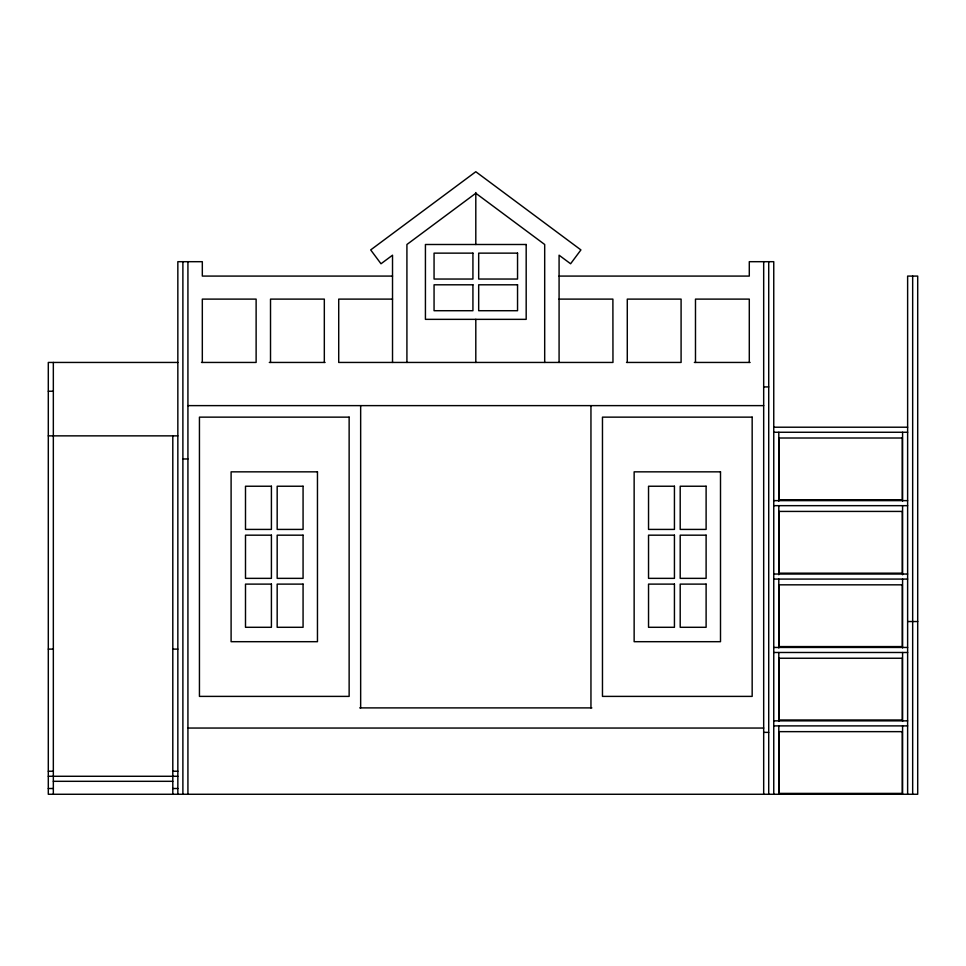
<?xml version="1.0" encoding="UTF-8"?>
<svg xmlns="http://www.w3.org/2000/svg" width="966" height="966" viewBox="0 0 966 966"><rect width="100%" height="100%" fill="white"/><g stroke="black" fill="none" stroke-linecap="round" stroke-linejoin="round"><path stroke-width="1.45" d="M392.522 276.083L202.317 276.083L202.317 261.689L177.841 261.689L177.841 794.269M559.085 276.083L749.29 276.083L749.29 261.689L773.754 261.689L773.754 794.269M392.522 299.11L338.716 299.11L338.716 362.443L612.963 362.443L612.891 299.11L559.085 299.11M177.841 362.443L48.3 362.443L48.3 794.269L917.7 794.269L917.7 276.083L907.629 276.083L907.629 794.269M201.483 362.443L256.123 362.443L256.123 299.11L202.317 299.11L202.317 362.443M269.309 362.443L325.083 362.443M626.523 362.443L681.09 362.443L681.09 299.11L627.284 299.11L627.284 362.443M694.349 362.443L750.123 362.443M763.683 386.919L768.719 386.919M48.3 391.23L53.335 391.23M187.923 405.623L763.683 405.623M773.754 427.214L907.629 427.214M773.754 432.261L907.629 432.261M48.3 435.859L177.841 435.859M182.888 458.971L187.923 458.971M773.754 500.63L907.629 500.63M773.754 505.665L907.629 505.665M773.754 574.033L907.629 574.033M773.754 579.081L907.629 579.081M907.629 621.536L917.7 621.536M773.754 647.449L907.629 647.449M48.3 649.116L53.335 649.116M172.805 649.116L177.841 649.116M773.754 652.485L907.629 652.485M359.75 707.897L591.856 707.897M773.754 720.853L907.629 720.853M773.754 725.889L907.629 725.889M187.923 728.05L763.683 728.05M763.683 732.373L768.719 732.373M48.3 771.23L53.335 771.23M172.805 771.23L177.841 771.23M48.3 776.278L177.841 776.278M53.335 781.313L172.805 781.313M48.3 788.51L53.335 788.51M172.805 788.51L177.841 788.51M912.665 276.083L912.665 794.269M902.582 432.261L902.582 501.173M902.582 505.665L902.582 574.758M902.582 579.081L902.582 647.993M902.582 652.485L902.582 721.397M902.582 725.889L902.582 794.269M778.801 432.261L778.801 501.173M778.801 505.665L778.801 574.758M778.801 579.081L778.801 647.993M778.801 652.485L778.801 721.397M778.801 725.889L778.801 794.269M768.719 261.689L768.719 794.269M763.683 261.689L763.683 794.269M749.29 362.443L749.29 299.11L695.484 299.11L695.484 362.443M590.951 405.623L590.951 707.897M559.085 362.443L559.085 255.205L570.604 263.766L580.916 249.916L475.803 171.731L370.69 249.916L381.002 263.766L392.522 255.205L392.522 362.443M544.691 362.443L544.691 244.495L475.803 193.26L406.915 244.495L406.915 362.443M475.803 192.524L475.803 244.495M475.803 319.348L475.803 362.491M360.656 405.623L360.656 707.897M324.322 362.443L324.322 299.11L270.516 299.11L270.516 362.443M187.923 261.689L187.923 794.269M182.888 261.689L182.888 794.269M172.805 435.859L172.805 794.269M53.335 362.443L53.335 794.269M526.18 244.495L425.426 244.495L425.426 319.348L526.18 319.348L526.18 244.495M472.929 253.14L434.06 253.14L434.06 279.041L472.929 279.041L472.929 253.14M517.547 253.14L478.677 253.14L478.677 279.041L517.547 279.041L517.547 253.14M472.929 284.801L434.06 284.801L434.06 310.714L472.929 310.714L472.929 284.801M517.547 284.801L478.677 284.801L478.677 310.714L517.547 310.714L517.547 284.801M349.137 417.143L199.443 417.143L199.443 696.389L349.137 696.389L349.137 417.143M752.164 417.143L602.47 417.143L602.47 696.389L752.164 696.389L752.164 417.143M902.304 438.009L779.091 438.009L779.091 499.76L902.304 499.76L902.304 438.009M317.464 471.843L231.103 471.843L231.103 641.69L317.464 641.69L317.464 471.843M720.503 471.843L634.143 471.843L634.143 641.69L720.503 641.69L720.503 471.843M271.41 486.236L245.497 486.236L245.497 529.416L271.41 529.416L271.41 486.236M303.07 486.236L277.17 486.236L277.17 529.416L303.07 529.416L303.07 486.236M674.437 486.236L648.536 486.236L648.536 529.416L674.437 529.416L674.437 486.236M706.11 486.236L680.197 486.236L680.197 529.416L706.11 529.416L706.11 486.236M902.304 511.425L779.091 511.425L779.091 573.176L902.304 573.176L902.304 511.425M271.41 535.176L245.497 535.176L245.497 578.356L271.41 578.356L271.41 535.176M303.07 535.176L277.17 535.176L277.17 578.356L303.07 578.356L303.07 535.176M674.437 535.176L648.536 535.176L648.536 578.356L674.437 578.356L674.437 535.176M706.11 535.176L680.197 535.176L680.197 578.356L706.11 578.356L706.11 535.176M271.41 584.116L245.497 584.116L245.497 627.296L271.41 627.296L271.41 584.116M303.07 584.116L277.17 584.116L277.17 627.296L303.07 627.296L303.07 584.116M674.437 584.116L648.536 584.116L648.536 627.296L674.437 627.296L674.437 584.116M706.11 584.116L680.197 584.116L680.197 627.296L706.11 627.296L706.11 584.116M902.304 584.828L779.091 584.828L779.091 646.58L902.304 646.58L902.304 584.828M902.304 658.244L779.091 658.244L779.091 719.996L902.304 719.996L902.304 658.244M902.304 731.648L779.091 731.648L779.091 793.4L902.304 793.4L902.304 731.648"/></g></svg>
